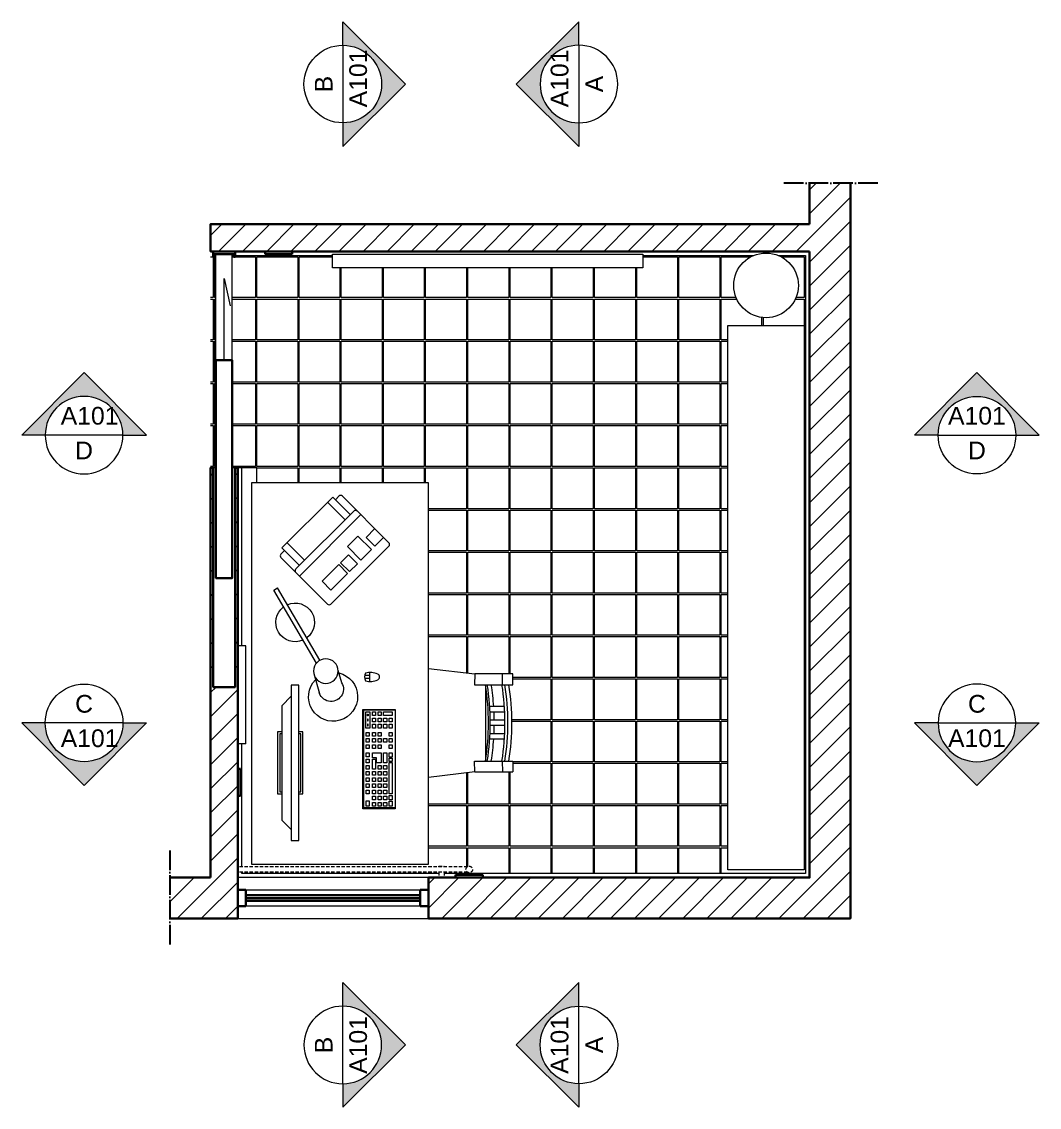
# Model space of a CAD drawing. Header units: inches. Extents: x -1073 to 749, y -113 to 910.
# Drawn here: x -1072.7 to -699, y -112.6 to 286.1 of the extents above; entities that cross this region are included whole.
import ezdxf
from ezdxf.enums import TextEntityAlignment as Align

# ---------------------------------------------------------------- set-up
doc = ezdxf.new("R2010")
doc.units = ezdxf.units.IN
doc.header["$MEASUREMENT"] = 0
doc.linetypes.add('ACAD_ISO04W100', pattern=[30, 24, -3, 0, -3])
doc.linetypes.add('HIDDEN', pattern=[0.375, 0.25, -0.125])
doc.layers.add('A-ANNO-DIMS', color=3, linetype='Continuous', lineweight=9, transparency=0.22)
for name, color, linetype, lineweight in [('A-ANNO-TEXT', 3, 'Continuous', 18), ('A-LP-SEZIONI', 151, 'Continuous', 13), ('A-PRSP-1', 161, 'Continuous', 13), ('A-prsp-2', 137, 'Continuous', 13), ('A-SECT A-MCUT', 7, 'Continuous', 35), ('A-WALL-EXTR', 7, 'Continuous', 35)]:
    doc.layers.add(name, color=color, linetype=linetype, lineweight=lineweight)
doc.layers.add('A-SECT D-MCUT', color=181, linetype='Continuous')
doc.styles.add('ARIAL', font='Arial.ttf')
doc.styles.get("Standard").update_dxf_attribs({"font": 'Arial.ttf'})

# ---------------------------------------------------------------- blocks, each defined once
blk = doc.blocks.new('SYMBOL')
at = {"layer": 'A-ANNO-DIMS', "linetype": 'Continuous', "lineweight": 20, "transparency": 33554687}
h = blk.add_hatch(color=256, dxfattribs=at)
h.dxf.hatch_style = 1
h.paths.add_polyline_path([(11.2063, 4.9481), (11.316, 4.9481, -1), (11.678, 4.9481), (11.7877, 4.9481), (11.497, 5.2405)])
for p, q in [((11.2063, 4.9481), (11.497, 5.2405)), ((11.7877, 4.9481), (11.497, 5.2405)), ((11.316, 4.9481), (11.2063, 4.9481)), ((11.316, 4.9481), (11.678, 4.9481)), ((11.678, 4.9481), (11.7877, 4.9481))]:
    blk.add_line(p, q, dxfattribs=at)
blk.add_circle((11.497, 4.9481), 0.181, dxfattribs=at)
for tag, p in [('TAVOLA', (11.497, 5.08)), ('SEZIONE', (11.497, 4.9181))]:
    blk.add_attdef(tag, text='', height=0.08, dxfattribs=at).set_placement(p, align=Align.TOP_CENTER)
blk = doc.blocks.new('8GTYTY')
at = {"layer": 'A-prsp-2', "transparency": 33554687}
for p, q in [((-2.26, 5.48), (-19.33, -11.6)), ((1.29, 5.15), (-5.15, -1.29)), ((-0.97, 5.48), (0.32, 4.19)), ((1.29, 5.15), (19.97, -13.53)), ((-6.44, 0), (14.82, -21.26)), ((3.22, 3.22), (-3.22, -3.22)), ((-9.02, -1.29), (13.53, -23.84)), ((-10.95, -9.67), (-14.18, -12.89)), ((-10.95, -9.67), (-4.83, -15.79)), ((18.04, -11.6), (11.6, -18.04)), ((-19.33, -12.89), (1.93, -34.15)), ((-14.18, -12.89), (-8.05, -19.01)), ((-4.83, -15.79), (-8.05, -19.01)), ((19.97, -13.53), (13.53, -19.97)), ((19.01, -14.5), (20.3, -15.79)), ((-4.19, -16.43), (-7.41, -19.65)), ((-7.41, -19.65), (-4.49, -22.57)), ((-1.27, -19.35), (-4.49, -22.57)), ((-4.19, -16.43), (-1.27, -19.35)), ((1.76, -18.9), (-3.2, -23.86)), ((5.62, -22.76), (1.76, -18.9)), ((20.3, -17.08), (3.22, -34.15)), ((0.66, -27.73), (-3.2, -23.86)), ((-3.2, -23.86), (-0.4, -26.66)), ((5.62, -22.76), (0.66, -27.73)), ((5.15, -25.77), (1.93, -29)), ((5.15, -25.77), (8.38, -29)), ((1.93, -29), (5.15, -32.22))]:
    blk.add_line(p, q, dxfattribs=at)
for centre, start, end in [((-1.61, 4.83), 45, 135), ((-7.09, -0.64), 45, 135), ((-18.69, -12.24), 135, 225), ((19.65, -16.43), 315, 45), ((14.18, -21.91), 315, 45), ((2.58, -33.51), 225, 315)]:
    blk.add_arc(centre, 0.911, start, end, dxfattribs=at)
blk = doc.blocks.new('A$C48353290')
at = {"layer": 'A-prsp-2', "transparency": 33554687}
for p, q in [((0.1872, 0.1645), (0.2549, 0.2322)), ((0.1754, 0.1168), (-0.1574, -0.0827)), ((0.3206, 0.1407), (0.2793, 0.0994)), ((0.183, 0.0981), (-0.1471, -0.0998)), ((-0.1574, -0.0827), (-0.1471, -0.0998))]:
    blk.add_line(p, q, dxfattribs=at)
blk.add_circle((0.2308, 0.1284), 0.0565, dxfattribs=at)
for centre, radius, start, end in [((0.3169, 0.2158), 0.1126, 254.6272, 195.5194), ((0.292, 0.1895), 0.0565, 300.3113, 139.0682), ((0, 0), 0.0887, 37.4193, 204.4783), ((0, 0), 0.0887, 217.4193, 24.4783)]:
    blk.add_arc(centre, radius, start, end, dxfattribs=at)

msp = doc.modelspace()

# ---------------------------------------------------------------- hatches: boundary and pattern name
at = {"layer": 'A-SECT D-MCUT', "transparency": 33554559}
h = msp.add_hatch(dxfattribs=at)
h.set_pattern_fill('ANSI31', color=181, scale=50, angle=-1e-14)
h.paths.add_polyline_path([(-768.32, 226.72), (-783.32, 226.72), (-783.32, 211.72), (-768.32, 211.72)])
h.paths.add_polyline_path([(-1003.32, -28.28), (-1018.32, -28.28), (-1018.32, -43.28), (-1003.32, -43.28)])
h.paths.add_polyline_path([(-768.32, 211.72), (-1003.32, 211.72), (-1003.32, 201.72), (-783.32, 201.72), (-783.32, -28.28), (-923.32, -28.28), (-923.32, -43.28), (-768.32, -43.28)])
h.paths.add_polyline_path([(-993.32, 121.72), (-994.32, 121.72), (-994.32, 41.72), (-1002.32, 41.72), (-1002.32, 121.72), (-1003.32, 121.72), (-1003.32, -28.28), (-1003.32, -43.28), (-993.32, -43.28)])

# ---------------------------------------------------------------- linework, layer by layer
at = {"layer": 'A-LP-SEZIONI', "linetype": 'ACAD_ISO04W100', "lineweight": 30, "ltscale": 0.3, "transparency": 33554687}
for p, q in [((-758.32, 226.72), (-793.32, 226.72)), ((-1018.32, -18.28), (-1018.32, -53.28))]:
    msp.add_line(p, q, dxfattribs=at)
at = {"layer": 'A-LP-SEZIONI', "transparency": 33554687}
for p, q in [((-1001.32, 122.22), (-1003.32, 122.22)), ((-990.32, 56.86), (-993.32, 56.86)), ((-990.32, 20.86), (-990.32, 56.86)), ((-902.34, 42.54), (-902.34, 14.54)), ((-990.32, 20.86), (-993.32, 20.86)), ((-990.32, -32.78), (-926.32, -32.78)), ((-926.32, -38.78), (-990.32, -38.78))]:
    msp.add_line(p, q, dxfattribs=at)
at = {"layer": 'A-LP-SEZIONI', "lineweight": 20, "transparency": 33554687}
for p, q in [((-906.31, 46.54), (-906.33, 42.54)), ((-892.33, 46.54), (-906.31, 46.54)), ((-896.24, 46.54), (-896.23, 42.54)), ((-892.33, 42.54), (-892.33, 46.54)), ((-906.33, 42.54), (-892.33, 42.54)), ((-895.4, 34.54), (-900.79, 34.54)), ((-895.29, 32.54), (-900.68, 32.54)), ((-895.21, 29.54), (-900.59, 29.54)), ((-895.21, 29.54), (-900.59, 29.54)), ((-895.29, 24.54), (-900.68, 24.54)), ((-895.21, 27.54), (-900.59, 27.54)), ((-895.21, 27.54), (-900.59, 27.54)), ((-895.4, 22.54), (-900.79, 22.54)), ((-906.31, 10.54), (-906.33, 14.54)), ((-906.33, 14.54), (-892.33, 14.54)), ((-896.17, 14.54), (-896.16, 10.54)), ((-892.33, 14.54), (-892.33, 10.54)), ((-906.31, 10.54), (-892.33, 10.54)), ((-906.31, 10.54), (-904.31, 10.54)), ((-896.16, 10.54), (-892.33, 10.54))]:
    msp.add_line(p, q, dxfattribs=at)
at = {"layer": 'A-LP-SEZIONI', "linetype": 'HIDDEN', "ltscale": 5, "transparency": 33554562}
for p, q in [((-908.99, -24.28), (-993.32, -24.28)), ((-908.99, -26.28), (-993.32, -26.28)), ((-919.52, -26.28), (-919.52, -28.28)), ((-917.52, -26.28), (-917.52, -28.28))]:
    msp.add_line(p, q, dxfattribs=at)
at = {"layer": 'A-LP-SEZIONI', "transparency": 33554625}
for p, q in [((-923.32, -28.28), (-993.32, -28.28)), ((-993.32, -43.28), (-923.32, -43.28))]:
    msp.add_line(p, q, dxfattribs=at)
at = {"layer": 'A-LP-SEZIONI', "lineweight": 20, "transparency": 33554687}
msp.add_lwpolyline([(-958.52, 200.72), (-844.52, 200.72), (-844.52, 195.72), (-958.52, 195.72)], close=True, dxfattribs=at)
at = {"layer": 'A-LP-SEZIONI', "lineweight": 20, "transparency": 33554625}
msp.add_lwpolyline([(-785.32, -25.45), (-813.32, -25.45), (-813.32, 174.55), (-785.32, 174.55)], close=True, dxfattribs=at)
msp.add_lwpolyline([(-923.32, 48.54), (-923.32, 116.72), (-988.32, 116.72), (-988.32, -23.28), (-923.32, -23.28), (-923.32, 48.54)], dxfattribs=at)
at = {"layer": 'A-LP-SEZIONI', "lineweight": 20, "transparency": 33554687}
for points in [[(-923.32, 48.54), (-906.31, 46.54)], [(-906.31, 10.54), (-923.32, 8.54)]]:
    msp.add_lwpolyline(points, dxfattribs=at)
at = {"layer": 'A-LP-SEZIONI', "linetype": 'HIDDEN', "ltscale": 5, "transparency": 33554562}
msp.add_lwpolyline([(-919.52, -24.28), (-919.52, -24.08), (-917.52, -24.08), (-917.52, -24.28)], dxfattribs=at)
at = {"layer": 'A-LP-SEZIONI', "lineweight": 20, "transparency": 33554625}
msp.add_circle((-799.32, 189.22), 11.87, dxfattribs=at)
at = {"layer": 'A-LP-SEZIONI', "linetype": 'HIDDEN', "ltscale": 5, "transparency": 33554562}
msp.add_circle((-908.32, -25.28), 1.2, dxfattribs=at)
at = {"layer": 'A-LP-SEZIONI', "transparency": 33554687}
for centre, start, end in [((-992.15, 28.54), 351.1397, 8.8603), ((-991.48, 28.54), 351.1397, 8.8603), ((-990.02, 28.54), 3.7849, 8.8603), ((-986.1, 28.54), 351.1397, 8.8603), ((-985.01, 28.54), 351.1397, 8.8603), ((-983.55, 28.54), 351.1397, 8.8603), ((-990.02, 28.54), 0.6304, 2.5223), ((-990.02, 28.54), 357.4777, 359.3696), ((-990.02, 28.54), 351.1397, 356.2151)]:
    msp.add_arc(centre, 90.89, start, end, dxfattribs=at)
at = {"layer": 'A-PRSP-1', "color": 161, "lineweight": 13, "transparency": 33554687}
for p, q in [((-785.32, 184.22), (-785.32, 174.55)), ((-800.82, 174.55), (-800.82, 177.44)), ((-800.32, 174.55), (-800.32, 177.38)), ((-986.32, 122.22), (-995.32, 122.22))]:
    msp.add_line(p, q, dxfattribs=at)
for points in [[(-1003.32, 199.72), (-1002.32, 199.72), (-1002.32, 184.72), (-1003.32, 184.72)], [(-1001.32, 184.72), (-1001.82, 184.72), (-1001.82, 199.72), (-1001.32, 199.72)], [(-995.32, 199.72), (-986.82, 199.72), (-986.82, 184.72), (-995.32, 184.72)], [(-994.32, 200.22), (-958.52, 200.22)], [(-955.82, 195.72), (-955.82, 184.72), (-970.82, 184.72), (-970.82, 199.72), (-958.52, 199.72)], [(-794.85, 200.22), (-784.82, 200.22), (-784.82, -26.78), (-917.52, -26.78)], [(-844.52, 199.72), (-831.82, 199.72), (-831.82, 184.72), (-846.82, 184.72), (-846.82, 195.72)], [(-810.31, 184.72), (-815.82, 184.72), (-815.82, 199.72), (-804.87, 199.72)], [(-793.78, 199.72), (-785.32, 199.72), (-785.32, 184.72)], [(-940.32, 195.72), (-940.32, 184.72), (-955.32, 184.72), (-955.32, 195.72)], [(-924.82, 195.72), (-924.82, 184.72), (-939.82, 184.72), (-939.82, 195.72)], [(-909.32, 195.72), (-909.32, 184.72), (-924.32, 184.72), (-924.32, 195.72)], [(-893.82, 195.72), (-893.82, 184.72), (-908.82, 184.72), (-908.82, 195.72)], [(-878.32, 195.72), (-878.32, 184.72), (-893.32, 184.72), (-893.32, 195.72)], [(-862.82, 195.72), (-862.82, 184.72), (-877.82, 184.72), (-877.82, 195.72)], [(-847.32, 195.72), (-847.32, 184.72), (-862.32, 184.72), (-862.32, 195.72)], [(-1003.32, 184.22), (-1002.32, 184.22), (-1002.32, 169.22), (-1003.32, 169.22)], [(-1001.32, 169.22), (-1001.82, 169.22), (-1001.82, 184.22), (-1001.32, 184.22)], [(-995.32, 184.22), (-986.82, 184.22), (-986.82, 169.22), (-995.32, 169.22)], [(-813.32, 169.22), (-815.82, 169.22), (-815.82, 184.22), (-810.09, 184.22)], [(-788.55, 184.22), (-785.32, 184.22)], [(-785.32, 184.72), (-788.33, 184.72)], [(-1003.32, 168.72), (-1002.32, 168.72), (-1002.32, 153.72), (-1003.32, 153.72)], [(-1001.32, 153.72), (-1001.82, 153.72), (-1001.82, 168.72), (-1001.32, 168.72)], [(-995.32, 168.72), (-986.82, 168.72), (-986.82, 153.72), (-995.32, 153.72)], [(-813.32, 153.72), (-815.82, 153.72), (-815.82, 168.72), (-813.32, 168.72)], [(-1003.32, 153.22), (-1002.32, 153.22), (-1002.32, 138.22), (-1003.32, 138.22)], [(-1001.32, 138.22), (-1001.82, 138.22), (-1001.82, 153.22), (-1001.32, 153.22)], [(-995.32, 153.22), (-986.82, 153.22), (-986.82, 138.22), (-995.32, 138.22)], [(-813.32, 138.22), (-815.82, 138.22), (-815.82, 153.22), (-813.32, 153.22)], [(-1003.32, 137.72), (-1002.32, 137.72), (-1002.32, 122.72), (-1003.32, 122.72)], [(-1001.32, 122.72), (-1001.82, 122.72), (-1001.82, 137.72), (-1001.32, 137.72)], [(-995.32, 137.72), (-986.82, 137.72), (-986.82, 122.72), (-995.32, 122.72)], [(-813.32, 122.72), (-815.82, 122.72), (-815.82, 137.72), (-813.32, 137.72)], [(-991.82, 56.86), (-991.82, 122.22)], [(-986.32, 116.72), (-986.32, 122.22), (-971.32, 122.22), (-971.32, 116.72)], [(-970.82, 116.72), (-970.82, 122.22), (-955.82, 122.22), (-955.82, 116.72)], [(-955.32, 116.72), (-955.32, 122.22), (-940.32, 122.22), (-940.32, 116.72)], [(-939.82, 116.72), (-939.82, 122.22), (-924.82, 122.22), (-924.82, 116.72)], [(-924.32, 116.72), (-924.32, 122.22), (-909.32, 122.22), (-909.32, 107.22), (-923.32, 107.22)], [(-813.32, 107.22), (-815.82, 107.22), (-815.82, 122.22), (-813.32, 122.22)], [(-923.32, 106.72), (-909.32, 106.72), (-909.32, 91.72), (-923.32, 91.72)], [(-813.32, 91.72), (-815.82, 91.72), (-815.82, 106.72), (-813.32, 106.72)], [(-923.32, 91.22), (-909.32, 91.22), (-909.32, 76.22), (-923.32, 76.22)], [(-813.32, 76.22), (-815.82, 76.22), (-815.82, 91.22), (-813.32, 91.22)], [(-923.32, 75.72), (-909.32, 75.72), (-909.32, 60.72), (-923.32, 60.72)], [(-813.32, 60.72), (-815.82, 60.72), (-815.82, 75.72), (-813.32, 75.72)], [(-923.32, 60.22), (-909.32, 60.22), (-909.32, 46.89)], [(-908.82, 46.83), (-908.82, 60.22), (-893.82, 60.22), (-893.82, 46.54)], [(-893.32, 46.54), (-893.32, 60.22), (-878.32, 60.22), (-878.32, 45.22), (-892.33, 45.22)], [(-813.32, 45.22), (-815.82, 45.22), (-815.82, 60.22), (-813.32, 60.22)], [(-892.33, 44.72), (-878.32, 44.72), (-878.32, 29.72), (-892.66, 29.72)], [(-813.32, 29.72), (-815.82, 29.72), (-815.82, 44.72), (-813.32, 44.72)], [(-892.65, 29.22), (-878.32, 29.22), (-878.32, 14.22), (-892.33, 14.22)], [(-813.32, 14.22), (-815.82, 14.22), (-815.82, 29.22), (-813.32, 29.22)], [(-991.82, -24.28), (-991.82, 20.86)], [(-892.33, 13.72), (-878.32, 13.72), (-878.32, -1.28), (-893.32, -1.28), (-893.32, 10.54)], [(-813.32, -1.28), (-815.82, -1.28), (-815.82, 13.72), (-813.32, 13.72)], [(-909.32, 10.18), (-909.32, -1.28), (-923.32, -1.28)], [(-893.82, 10.54), (-893.82, -1.28), (-908.82, -1.28), (-908.82, 10.24)], [(-923.32, -1.78), (-909.32, -1.78), (-909.32, -16.78), (-923.32, -16.78)], [(-813.32, -16.78), (-815.82, -16.78), (-815.82, -1.78), (-813.32, -1.78)], [(-923.32, -17.28), (-909.32, -17.28), (-909.32, -24.28)], [(-908.82, -24.28), (-908.82, -17.28), (-893.82, -17.28), (-893.82, -26.78)], [(-893.32, -26.78), (-893.32, -17.28), (-878.32, -17.28), (-878.32, -26.78)], [(-877.82, -26.78), (-877.82, -17.28), (-862.82, -17.28), (-862.82, -26.78)], [(-862.32, -26.78), (-862.32, -17.28), (-847.32, -17.28), (-847.32, -26.78)], [(-846.82, -26.78), (-846.82, -17.28), (-831.82, -17.28), (-831.82, -26.78)], [(-831.32, -26.78), (-831.32, -17.28), (-816.32, -17.28), (-816.32, -26.78)], [(-815.82, -26.78), (-815.82, -17.28), (-813.32, -17.28)], [(-919.52, -26.78), (-991.82, -26.78), (-991.82, -26.28)]]:
    msp.add_lwpolyline(points, dxfattribs=at)
for points in [[(-986.32, 199.72), (-971.32, 199.72), (-971.32, 184.72), (-986.32, 184.72)], [(-831.32, 199.72), (-816.32, 199.72), (-816.32, 184.72), (-831.32, 184.72)], [(-986.32, 184.22), (-971.32, 184.22), (-971.32, 169.22), (-986.32, 169.22)], [(-970.82, 184.22), (-955.82, 184.22), (-955.82, 169.22), (-970.82, 169.22)], [(-955.32, 184.22), (-940.32, 184.22), (-940.32, 169.22), (-955.32, 169.22)], [(-939.82, 184.22), (-924.82, 184.22), (-924.82, 169.22), (-939.82, 169.22)], [(-924.32, 184.22), (-909.32, 184.22), (-909.32, 169.22), (-924.32, 169.22)], [(-908.82, 184.22), (-893.82, 184.22), (-893.82, 169.22), (-908.82, 169.22)], [(-893.32, 184.22), (-878.32, 184.22), (-878.32, 169.22), (-893.32, 169.22)], [(-877.82, 184.22), (-862.82, 184.22), (-862.82, 169.22), (-877.82, 169.22)], [(-862.32, 184.22), (-847.32, 184.22), (-847.32, 169.22), (-862.32, 169.22)], [(-846.82, 184.22), (-831.82, 184.22), (-831.82, 169.22), (-846.82, 169.22)], [(-831.32, 184.22), (-816.32, 184.22), (-816.32, 169.22), (-831.32, 169.22)], [(-986.32, 168.72), (-971.32, 168.72), (-971.32, 153.72), (-986.32, 153.72)], [(-970.82, 168.72), (-955.82, 168.72), (-955.82, 153.72), (-970.82, 153.72)], [(-955.32, 168.72), (-940.32, 168.72), (-940.32, 153.72), (-955.32, 153.72)], [(-939.82, 168.72), (-924.82, 168.72), (-924.82, 153.72), (-939.82, 153.72)], [(-924.32, 168.72), (-909.32, 168.72), (-909.32, 153.72), (-924.32, 153.72)], [(-908.82, 168.72), (-893.82, 168.72), (-893.82, 153.72), (-908.82, 153.72)], [(-893.32, 168.72), (-878.32, 168.72), (-878.32, 153.72), (-893.32, 153.72)], [(-877.82, 168.72), (-862.82, 168.72), (-862.82, 153.72), (-877.82, 153.72)], [(-862.32, 168.72), (-847.32, 168.72), (-847.32, 153.72), (-862.32, 153.72)], [(-846.82, 168.72), (-831.82, 168.72), (-831.82, 153.72), (-846.82, 153.72)], [(-831.32, 168.72), (-816.32, 168.72), (-816.32, 153.72), (-831.32, 153.72)], [(-986.32, 153.22), (-971.32, 153.22), (-971.32, 138.22), (-986.32, 138.22)], [(-970.82, 153.22), (-955.82, 153.22), (-955.82, 138.22), (-970.82, 138.22)], [(-955.32, 153.22), (-940.32, 153.22), (-940.32, 138.22), (-955.32, 138.22)], [(-939.82, 153.22), (-924.82, 153.22), (-924.82, 138.22), (-939.82, 138.22)], [(-924.32, 153.22), (-909.32, 153.22), (-909.32, 138.22), (-924.32, 138.22)], [(-908.82, 153.22), (-893.82, 153.22), (-893.82, 138.22), (-908.82, 138.22)], [(-893.32, 153.22), (-878.32, 153.22), (-878.32, 138.22), (-893.32, 138.22)], [(-877.82, 153.22), (-862.82, 153.22), (-862.82, 138.22), (-877.82, 138.22)], [(-862.32, 153.22), (-847.32, 153.22), (-847.32, 138.22), (-862.32, 138.22)], [(-846.82, 153.22), (-831.82, 153.22), (-831.82, 138.22), (-846.82, 138.22)], [(-831.32, 153.22), (-816.32, 153.22), (-816.32, 138.22), (-831.32, 138.22)], [(-986.32, 137.72), (-971.32, 137.72), (-971.32, 122.72), (-986.32, 122.72)], [(-970.82, 137.72), (-955.82, 137.72), (-955.82, 122.72), (-970.82, 122.72)], [(-955.32, 137.72), (-940.32, 137.72), (-940.32, 122.72), (-955.32, 122.72)], [(-939.82, 137.72), (-924.82, 137.72), (-924.82, 122.72), (-939.82, 122.72)], [(-924.32, 137.72), (-909.32, 137.72), (-909.32, 122.72), (-924.32, 122.72)], [(-908.82, 137.72), (-893.82, 137.72), (-893.82, 122.72), (-908.82, 122.72)], [(-893.32, 137.72), (-878.32, 137.72), (-878.32, 122.72), (-893.32, 122.72)], [(-877.82, 137.72), (-862.82, 137.72), (-862.82, 122.72), (-877.82, 122.72)], [(-862.32, 137.72), (-847.32, 137.72), (-847.32, 122.72), (-862.32, 122.72)], [(-846.82, 137.72), (-831.82, 137.72), (-831.82, 122.72), (-846.82, 122.72)], [(-831.32, 137.72), (-816.32, 137.72), (-816.32, 122.72), (-831.32, 122.72)], [(-908.82, 122.22), (-893.82, 122.22), (-893.82, 107.22), (-908.82, 107.22)], [(-893.32, 122.22), (-878.32, 122.22), (-878.32, 107.22), (-893.32, 107.22)], [(-877.82, 122.22), (-862.82, 122.22), (-862.82, 107.22), (-877.82, 107.22)], [(-862.32, 122.22), (-847.32, 122.22), (-847.32, 107.22), (-862.32, 107.22)], [(-846.82, 122.22), (-831.82, 122.22), (-831.82, 107.22), (-846.82, 107.22)], [(-831.32, 122.22), (-816.32, 122.22), (-816.32, 107.22), (-831.32, 107.22)], [(-908.82, 106.72), (-893.82, 106.72), (-893.82, 91.72), (-908.82, 91.72)], [(-893.32, 106.72), (-878.32, 106.72), (-878.32, 91.72), (-893.32, 91.72)], [(-877.82, 106.72), (-862.82, 106.72), (-862.82, 91.72), (-877.82, 91.72)], [(-862.32, 106.72), (-847.32, 106.72), (-847.32, 91.72), (-862.32, 91.72)], [(-846.82, 106.72), (-831.82, 106.72), (-831.82, 91.72), (-846.82, 91.72)], [(-831.32, 106.72), (-816.32, 106.72), (-816.32, 91.72), (-831.32, 91.72)], [(-908.82, 91.22), (-893.82, 91.22), (-893.82, 76.22), (-908.82, 76.22)], [(-893.32, 91.22), (-878.32, 91.22), (-878.32, 76.22), (-893.32, 76.22)], [(-877.82, 91.22), (-862.82, 91.22), (-862.82, 76.22), (-877.82, 76.22)], [(-862.32, 91.22), (-847.32, 91.22), (-847.32, 76.22), (-862.32, 76.22)], [(-846.82, 91.22), (-831.82, 91.22), (-831.82, 76.22), (-846.82, 76.22)], [(-831.32, 91.22), (-816.32, 91.22), (-816.32, 76.22), (-831.32, 76.22)], [(-908.82, 75.72), (-893.82, 75.72), (-893.82, 60.72), (-908.82, 60.72)], [(-893.32, 75.72), (-878.32, 75.72), (-878.32, 60.72), (-893.32, 60.72)], [(-877.82, 75.72), (-862.82, 75.72), (-862.82, 60.72), (-877.82, 60.72)], [(-862.32, 75.72), (-847.32, 75.72), (-847.32, 60.72), (-862.32, 60.72)], [(-846.82, 75.72), (-831.82, 75.72), (-831.82, 60.72), (-846.82, 60.72)], [(-831.32, 75.72), (-816.32, 75.72), (-816.32, 60.72), (-831.32, 60.72)], [(-877.82, 60.22), (-862.82, 60.22), (-862.82, 45.22), (-877.82, 45.22)], [(-862.32, 60.22), (-847.32, 60.22), (-847.32, 45.22), (-862.32, 45.22)], [(-846.82, 60.22), (-831.82, 60.22), (-831.82, 45.22), (-846.82, 45.22)], [(-831.32, 60.22), (-816.32, 60.22), (-816.32, 45.22), (-831.32, 45.22)], [(-877.82, 44.72), (-862.82, 44.72), (-862.82, 29.72), (-877.82, 29.72)], [(-862.32, 44.72), (-847.32, 44.72), (-847.32, 29.72), (-862.32, 29.72)], [(-846.82, 44.72), (-831.82, 44.72), (-831.82, 29.72), (-846.82, 29.72)], [(-831.32, 44.72), (-816.32, 44.72), (-816.32, 29.72), (-831.32, 29.72)], [(-877.82, 29.22), (-862.82, 29.22), (-862.82, 14.22), (-877.82, 14.22)], [(-862.32, 29.22), (-847.32, 29.22), (-847.32, 14.22), (-862.32, 14.22)], [(-846.82, 29.22), (-831.82, 29.22), (-831.82, 14.22), (-846.82, 14.22)], [(-831.32, 29.22), (-816.32, 29.22), (-816.32, 14.22), (-831.32, 14.22)], [(-877.82, 13.72), (-862.82, 13.72), (-862.82, -1.28), (-877.82, -1.28)], [(-862.32, 13.72), (-847.32, 13.72), (-847.32, -1.28), (-862.32, -1.28)], [(-846.82, 13.72), (-831.82, 13.72), (-831.82, -1.28), (-846.82, -1.28)], [(-831.32, 13.72), (-816.32, 13.72), (-816.32, -1.28), (-831.32, -1.28)], [(-908.82, -1.78), (-893.82, -1.78), (-893.82, -16.78), (-908.82, -16.78)], [(-893.32, -1.78), (-878.32, -1.78), (-878.32, -16.78), (-893.32, -16.78)], [(-877.82, -1.78), (-862.82, -1.78), (-862.82, -16.78), (-877.82, -16.78)], [(-862.32, -1.78), (-847.32, -1.78), (-847.32, -16.78), (-862.32, -16.78)], [(-846.82, -1.78), (-831.82, -1.78), (-831.82, -16.78), (-846.82, -16.78)], [(-831.32, -1.78), (-816.32, -1.78), (-816.32, -16.78), (-831.32, -16.78)]]:
    msp.add_lwpolyline(points, close=True, dxfattribs=at)
at = {"layer": 'A-PRSP-1', "transparency": 33554687}
msp.add_lwpolyline([(-844.52, 200.22), (-803.8, 200.22)], dxfattribs=at)
at = {"layer": 'A-prsp-2', "transparency": 33554687}
for p, q in [((-1001.32, 161.72), (-1001.32, 200.72)), ((-995.32, 161.72), (-995.32, 200.72)), ((-998.32, 161.72), (-998.32, 191.72)), ((-998.32, 191.72), (-996.09, 181.72))]:
    msp.add_line(p, q, dxfattribs=at)
at = {"layer": 'A-prsp-2', "color": 137, "lineweight": 13, "transparency": 33554687}
for p, q in [((-944.87, 45.98), (-946.7, 45.98)), ((-944.87, 44.87), (-946.7, 44.87)), ((-944.87, 43.76), (-944.87, 47.08)), ((-947.38, 33.51), (-935.48, 33.51)), ((-947.38, -2.96), (-947.38, 33.51)), ((-946.98, -2.96), (-946.98, 33.51)), ((-935.48, 33.17), (-946.98, 33.17)), ((-946.32, 32.58), (-944.84, 32.58)), ((-946.32, 26.66), (-946.32, 32.58)), ((-944.84, 32.58), (-944.84, 26.66)), ((-943.86, 31.21), (-943.86, 32.58)), ((-943.86, 32.58), (-942.73, 32.58)), ((-942.73, 32.58), (-942.73, 31.21)), ((-941.81, 31.21), (-941.81, 32.58)), ((-941.81, 32.58), (-940.69, 32.58)), ((-940.69, 32.58), (-940.69, 31.21)), ((-939.77, 32.58), (-936.59, 32.58)), ((-939.77, 31.21), (-939.77, 32.58)), ((-936.59, 32.58), (-936.59, 31.21)), ((-935.48, 33.51), (-935.48, -2.96)), ((-945.71, 31.75), (-945.44, 31.75)), ((-945.71, 31.13), (-945.71, 31.75)), ((-945.44, 31.13), (-945.71, 31.13)), ((-945.44, 29.94), (-945.71, 29.94)), ((-945.71, 29.94), (-945.71, 29.31)), ((-945.71, 29.31), (-945.44, 29.31)), ((-945.44, 28.12), (-945.71, 28.12)), ((-945.71, 28.12), (-945.71, 27.5)), ((-945.44, 31.75), (-945.44, 31.13)), ((-945.44, 29.31), (-945.44, 29.94)), ((-945.44, 27.5), (-945.44, 28.12)), ((-942.73, 31.21), (-943.86, 31.21)), ((-943.86, 28.94), (-943.86, 30.31)), ((-943.86, 30.31), (-942.73, 30.31)), ((-942.73, 28.94), (-943.86, 28.94)), ((-943.86, 26.66), (-943.86, 28.04)), ((-943.86, 28.04), (-942.73, 28.04)), ((-942.73, 30.31), (-942.73, 28.94)), ((-942.73, 28.04), (-942.73, 26.66)), ((-940.69, 31.21), (-941.81, 31.21)), ((-941.81, 28.94), (-941.81, 30.31)), ((-941.81, 30.31), (-940.69, 30.31)), ((-940.69, 28.94), (-941.81, 28.94)), ((-941.81, 26.66), (-941.81, 28.04)), ((-941.81, 28.04), (-940.69, 28.04)), ((-940.69, 30.31), (-940.69, 28.94)), ((-940.69, 28.04), (-940.69, 26.66)), ((-936.59, 31.21), (-939.77, 31.21)), ((-939.77, 28.94), (-939.77, 30.31)), ((-939.77, 30.31), (-938.64, 30.31)), ((-938.64, 28.94), (-939.77, 28.94)), ((-939.77, 28.04), (-938.64, 28.04)), ((-939.77, 26.66), (-939.77, 28.04)), ((-938.64, 30.31), (-938.64, 28.94)), ((-938.64, 28.04), (-938.64, 26.66)), ((-937.72, 30.31), (-936.59, 30.31)), ((-937.72, 28.94), (-937.72, 30.31)), ((-936.59, 28.94), (-937.72, 28.94)), ((-937.72, 28.04), (-936.59, 28.04)), ((-937.72, 26.66), (-937.72, 28.04)), ((-936.59, 30.31), (-936.59, 28.94)), ((-936.59, 28.04), (-936.59, 26.66)), ((-944.84, 26.66), (-946.32, 26.66)), ((-946.14, 25.06), (-945.01, 25.06)), ((-946.14, 23.69), (-946.14, 25.06)), ((-945.71, 27.5), (-945.44, 27.5)), ((-945.01, 25.06), (-945.01, 23.69)), ((-942.73, 26.66), (-943.86, 26.66)), ((-943.86, 23.69), (-943.86, 25.06)), ((-943.86, 25.06), (-942.73, 25.06)), ((-942.73, 25.06), (-942.73, 23.69)), ((-940.69, 26.66), (-941.81, 26.66)), ((-941.81, 23.69), (-941.81, 25.06)), ((-941.81, 25.06), (-940.69, 25.06)), ((-940.69, 25.06), (-940.69, 23.69)), ((-938.64, 26.66), (-939.77, 26.66)), ((-936.59, 26.66), (-937.72, 26.66)), ((-937.72, 23.69), (-937.72, 25.06)), ((-937.72, 25.06), (-936.59, 25.06)), ((-936.59, 25.06), (-936.59, 23.69)), ((-945.01, 23.69), (-946.14, 23.69)), ((-946.14, 21.42), (-946.14, 22.79)), ((-946.14, 22.79), (-945.01, 22.79)), ((-945.01, 21.42), (-946.14, 21.42)), ((-946.14, 19.14), (-946.14, 20.52)), ((-946.14, 20.52), (-945.01, 20.52)), ((-945.01, 22.79), (-945.01, 21.42)), ((-945.01, 20.52), (-945.01, 19.14)), ((-942.73, 23.69), (-943.86, 23.69)), ((-943.86, 22.79), (-942.73, 22.79)), ((-943.86, 21.42), (-943.86, 22.79)), ((-942.73, 21.42), (-943.86, 21.42)), ((-943.86, 19.14), (-943.86, 20.52)), ((-943.86, 20.52), (-942.73, 20.52)), ((-942.73, 22.79), (-942.73, 21.42)), ((-942.73, 20.52), (-942.73, 19.14)), ((-940.69, 23.69), (-941.81, 23.69)), ((-941.81, 22.79), (-940.69, 22.79)), ((-941.81, 21.42), (-941.81, 22.79)), ((-940.69, 21.42), (-941.81, 21.42)), ((-941.81, 19.14), (-941.81, 20.52)), ((-941.81, 20.52), (-940.69, 20.52)), ((-940.69, 22.79), (-940.69, 21.42)), ((-940.69, 20.52), (-940.69, 19.14)), ((-939.77, 22.79), (-938.64, 22.79)), ((-939.77, 21.42), (-939.77, 22.79)), ((-938.64, 21.42), (-939.77, 21.42)), ((-938.64, 22.79), (-938.64, 21.42)), ((-936.59, 23.69), (-937.72, 23.69)), ((-937.72, 22.79), (-936.59, 22.79)), ((-937.72, 21.42), (-937.72, 22.79)), ((-936.59, 21.42), (-937.72, 21.42)), ((-937.72, 20.52), (-936.59, 20.52)), ((-937.72, 19.14), (-937.72, 20.52)), ((-936.59, 22.79), (-936.59, 21.42)), ((-936.59, 20.52), (-936.59, 19.14)), ((-945.01, 19.14), (-946.14, 19.14)), ((-946.14, 17.51), (-945.01, 17.51)), ((-946.14, 16.13), (-946.14, 17.51)), ((-945.01, 16.13), (-946.14, 16.13)), ((-945.01, 17.51), (-945.01, 16.13)), ((-942.73, 19.14), (-943.86, 19.14)), ((-943.86, 15.71), (-943.86, 17.51)), ((-943.86, 17.51), (-940.69, 17.51)), ((-940.69, 19.14), (-941.81, 19.14)), ((-940.69, 17.51), (-940.69, 13.86)), ((-939.77, 17.51), (-938.64, 17.51)), ((-939.77, 13.86), (-939.77, 17.51)), ((-938.64, 17.51), (-938.64, 13.86)), ((-936.59, 19.14), (-937.72, 19.14)), ((-937.72, 17.51), (-936.59, 17.51)), ((-937.72, 15.92), (-937.72, 17.51)), ((-936.59, 17.51), (-936.59, 15.92)), ((-946.14, 13.86), (-946.14, 15.23)), ((-946.14, 15.23), (-945.01, 15.23)), ((-945.01, 13.86), (-946.14, 13.86)), ((-946.14, 11.59), (-946.14, 12.96)), ((-946.14, 12.96), (-945.01, 12.96)), ((-945.01, 15.23), (-945.01, 13.86)), ((-945.01, 12.96), (-945.01, 11.59)), ((-942.32, 15.71), (-943.86, 15.71)), ((-943.86, 11.59), (-943.86, 15.23)), ((-943.86, 15.23), (-942.73, 15.23)), ((-942.73, 15.23), (-942.73, 11.59)), ((-942.32, 13.86), (-942.32, 15.71)), ((-940.69, 13.86), (-942.32, 13.86)), ((-941.81, 11.59), (-941.81, 12.96)), ((-941.81, 12.96), (-940.69, 12.96)), ((-940.69, 12.96), (-940.69, 11.59)), ((-938.64, 13.86), (-939.77, 13.86)), ((-939.77, 11.59), (-939.77, 12.96)), ((-939.77, 12.96), (-938.64, 12.96)), ((-938.64, 12.96), (-938.64, 11.59)), ((-936.59, 15.92), (-937.72, 15.92)), ((-937.72, 14.31), (-937.72, 15.6)), ((-937.72, 15.6), (-936.59, 15.6)), ((-936.59, 14.31), (-937.72, 14.31)), ((-937.72, 2.5), (-937.72, 13.98)), ((-937.72, 13.98), (-936.59, 13.98)), ((-936.59, 15.6), (-936.59, 14.31)), ((-936.59, 13.98), (-936.59, 2.5)), ((-945.01, 11.59), (-946.14, 11.59)), ((-946.14, 9.31), (-946.14, 10.69)), ((-946.14, 10.69), (-945.01, 10.69)), ((-945.01, 9.31), (-946.14, 9.31)), ((-946.14, 7.04), (-946.14, 8.42)), ((-946.14, 8.42), (-945.01, 8.42)), ((-945.01, 10.69), (-945.01, 9.31)), ((-945.01, 8.42), (-945.01, 7.04)), ((-942.73, 11.59), (-943.86, 11.59)), ((-943.86, 9.31), (-943.86, 10.69)), ((-943.86, 10.69), (-942.73, 10.69)), ((-942.73, 9.31), (-943.86, 9.31)), ((-943.86, 7.04), (-943.86, 8.42)), ((-943.86, 8.42), (-942.73, 8.42)), ((-942.73, 10.69), (-942.73, 9.31)), ((-942.73, 8.42), (-942.73, 7.04)), ((-940.69, 11.59), (-941.81, 11.59)), ((-941.81, 9.31), (-941.81, 10.69)), ((-941.81, 10.69), (-940.69, 10.69)), ((-940.69, 9.31), (-941.81, 9.31)), ((-941.81, 7.04), (-941.81, 8.42)), ((-941.81, 8.42), (-940.69, 8.42)), ((-940.69, 10.69), (-940.69, 9.31)), ((-940.69, 8.42), (-940.69, 7.04)), ((-938.64, 11.59), (-939.77, 11.59)), ((-939.77, 9.31), (-939.77, 10.69)), ((-939.77, 10.69), (-938.64, 10.69)), ((-938.64, 9.31), (-939.77, 9.31)), ((-939.77, 7.04), (-939.77, 8.42)), ((-939.77, 8.42), (-938.64, 8.42)), ((-938.64, 10.69), (-938.64, 9.31)), ((-938.64, 8.42), (-938.64, 7.04)), ((-945.01, 7.04), (-946.14, 7.04)), ((-946.14, 4.77), (-946.14, 6.15)), ((-946.14, 6.15), (-945.01, 6.15)), ((-945.01, 4.77), (-946.14, 4.77)), ((-945.01, 6.15), (-945.01, 4.77)), ((-942.73, 7.04), (-943.86, 7.04)), ((-943.86, 4.77), (-943.86, 6.15)), ((-943.86, 6.15), (-942.73, 6.15)), ((-942.73, 4.77), (-943.86, 4.77)), ((-942.73, 6.15), (-942.73, 4.77)), ((-940.69, 7.04), (-941.81, 7.04)), ((-941.81, 4.77), (-941.81, 6.15)), ((-941.81, 6.15), (-940.69, 6.15)), ((-940.69, 4.77), (-941.81, 4.77)), ((-940.69, 6.15), (-940.69, 4.77)), ((-938.64, 7.04), (-939.77, 7.04)), ((-939.77, 4.77), (-939.77, 6.15)), ((-939.77, 6.15), (-938.64, 6.15)), ((-938.64, 4.77), (-939.77, 4.77)), ((-938.64, 6.15), (-938.64, 4.77)), ((-946.14, 2.5), (-946.14, 3.88)), ((-946.14, 3.88), (-945.01, 3.88)), ((-945.01, 2.5), (-946.14, 2.5)), ((-945.01, 3.88), (-945.01, 2.5)), ((-943.86, 2.5), (-943.86, 3.88)), ((-943.86, 3.88), (-942.73, 3.88)), ((-942.73, 2.5), (-943.86, 2.5)), ((-943.86, 0.23), (-943.86, 1.61)), ((-943.86, 1.61), (-942.73, 1.61)), ((-942.73, 0.23), (-943.86, 0.23)), ((-942.73, 3.88), (-942.73, 2.5)), ((-942.73, 1.61), (-942.73, 0.23)), ((-941.81, 2.5), (-941.81, 3.88)), ((-941.81, 3.88), (-940.69, 3.88)), ((-940.69, 2.5), (-941.81, 2.5)), ((-941.81, 0.23), (-941.81, 1.61)), ((-941.81, 1.61), (-940.69, 1.61)), ((-940.69, 0.23), (-941.81, 0.23)), ((-940.69, 3.88), (-940.69, 2.5)), ((-940.69, 1.61), (-940.69, 0.23)), ((-939.77, 2.5), (-939.77, 3.88)), ((-939.77, 3.88), (-938.64, 3.88)), ((-938.64, 2.5), (-939.77, 2.5)), ((-939.77, 0.23), (-939.77, 1.61)), ((-939.77, 1.61), (-938.64, 1.61)), ((-938.64, 0.23), (-939.77, 0.23)), ((-938.64, 3.88), (-938.64, 2.5)), ((-938.64, 1.61), (-938.64, 0.23)), ((-936.59, 2.5), (-937.72, 2.5)), ((-937.72, 1.9), (-936.59, 1.9)), ((-937.72, 0.23), (-937.72, 1.9)), ((-936.59, 0.23), (-937.72, 0.23)), ((-936.59, 1.9), (-936.59, 0.23)), ((-935.48, -2.96), (-947.38, -2.96)), ((-935.48, -2.63), (-946.98, -2.63)), ((-946.14, -2.04), (-946.14, -0.13)), ((-946.14, -0.13), (-945.01, -0.13)), ((-945.01, -2.04), (-946.14, -2.04)), ((-945.01, -0.13), (-945.01, -2.04)), ((-943.86, -2.04), (-943.86, -0.66)), ((-943.86, -0.66), (-942.73, -0.66)), ((-942.73, -2.04), (-943.86, -2.04)), ((-942.73, -0.66), (-942.73, -2.04)), ((-941.81, -2.04), (-941.81, -0.66)), ((-941.81, -0.66), (-940.69, -0.66)), ((-940.69, -2.04), (-941.81, -2.04)), ((-940.69, -0.66), (-940.69, -2.04)), ((-939.77, -0.66), (-938.64, -0.66)), ((-939.77, -2.04), (-939.77, -0.66)), ((-938.64, -2.04), (-939.77, -2.04)), ((-938.64, -0.66), (-938.64, -2.04)), ((-937.72, -2.04), (-937.72, -0.19)), ((-937.72, -0.19), (-936.59, -0.19)), ((-936.59, -2.04), (-937.72, -2.04)), ((-936.59, -0.19), (-936.59, -2.04))]:
    msp.add_line(p, q, dxfattribs=at)
at = {"layer": 'A-prsp-2', "color": 137, "transparency": 33554687}
msp.add_lwpolyline([(-970.95, -14.66), (-970.95, 42.36), (-973.72, 42.36), (-973.72, -14.66)], close=True, dxfattribs=at)
for points in [[(-973.72, 38.36), (-977.13, 34.86), (-977.13, -7.16), (-973.72, -10.66)], [(-977.13, 25.22), (-978.67, 25.22), (-978.67, 2.48), (-977.13, 2.48)], [(-977.13, 24.47), (-977.93, 24.47), (-977.93, 3.23), (-977.13, 3.23)], [(-970.95, 2.48), (-969.42, 2.48), (-969.42, 25.22), (-970.95, 25.22)], [(-970.95, 3.23), (-970.17, 3.23), (-970.17, 24.47), (-970.95, 24.47)]]:
    msp.add_lwpolyline(points, dxfattribs=at)
at = {"layer": 'A-prsp-2', "color": 137, "lineweight": 13, "transparency": 33554687}
for centre, radius, start, end in [((-943.57, 45.42), 3.18, 153.2266, 206.7734), ((-944.7, 40.67), 6.42, 64.1983, 105.4081), ((-944.7, 50.18), 6.42, 254.5919, 295.8017), ((-942.4, 45.42), 1.14, 295.8017, 64.1983)]:
    msp.add_arc(centre, radius, start, end, dxfattribs=at)
at = {"layer": 'A-SECT A-MCUT', "transparency": 33554687}
for p, q in [((-1002.32, 201.72), (-1002.32, 199.72)), ((-1002.32, 199.72), (-1001.82, 199.72)), ((-1001.82, 199.72), (-1001.82, 200.72)), ((-1001.82, 200.72), (-994.82, 200.72)), ((-994.82, 200.72), (-994.82, 199.72)), ((-994.32, 199.72), (-994.82, 199.72)), ((-994.32, 201.72), (-994.32, 199.72)), ((-983.32, 201.72), (-983.32, 200.72)), ((-983.32, 200.72), (-973.32, 200.72)), ((-979.32, 200.72), (-979.32, 200.22)), ((-979.32, 200.22), (-977.32, 200.22)), ((-977.32, 200.72), (-977.32, 200.22)), ((-973.32, 200.72), (-973.32, 201.72)), ((-992.32, 11.72), (-993.32, 11.72)), ((-992.32, 1.72), (-992.32, 11.72)), ((-993.32, 1.72), (-992.32, 1.72)), ((-913.32, -28.28), (-913.32, -27.28)), ((-913.32, -27.28), (-903.32, -27.28)), ((-903.32, -27.28), (-903.32, -28.28))]:
    msp.add_line(p, q, dxfattribs=at)
at = {"layer": 'A-SECT A-MCUT', "transparency": 33554625}
for p, q in [((-993.32, -32.78), (-990.32, -32.78)), ((-990.32, -38.78), (-990.32, -32.78)), ((-926.32, -34.78), (-990.32, -34.78)), ((-926.32, -35.78), (-990.32, -35.78)), ((-923.32, -32.78), (-926.32, -32.78)), ((-926.32, -38.78), (-926.32, -32.78)), ((-993.32, -38.78), (-990.32, -38.78)), ((-926.32, -36.78), (-990.32, -36.78)), ((-923.32, -38.78), (-926.32, -38.78))]:
    msp.add_line(p, q, dxfattribs=at)
msp.add_lwpolyline([(-1001.32, 161.72), (-995.32, 161.72), (-995.32, 81.72), (-1001.32, 81.72)], close=True, dxfattribs=at)
at = {"layer": 'A-WALL-EXTR', "transparency": 33554687}
for p, q in [((-783.32, 211.72), (-783.32, 226.72)), ((-1003.32, -28.28), (-1018.32, -28.28))]:
    msp.add_line(p, q, dxfattribs=at)
msp.add_lwpolyline([(-768.32, 226.72), (-768.32, -43.28), (-923.32, -43.28), (-923.32, -28.28), (-783.32, -28.28), (-783.32, 201.72)], dxfattribs=at)
at = {"layer": 'A-WALL-EXTR', "transparency": 33554625}
for points in [[(-783.32, 211.72), (-1003.32, 211.72), (-1003.32, 201.72), (-783.32, 201.72)], [(-1018.32, -43.28), (-993.32, -43.28), (-993.32, 122.22), (-994.32, 122.22), (-994.32, 41.72), (-1002.32, 41.72), (-1002.32, 122.22), (-1003.32, 122.22), (-1003.32, -28.28)]]:
    msp.add_lwpolyline(points, dxfattribs=at)

# ---------------------------------------------------------------- block references
at = {"layer": 'A-ANNO-TEXT', "transparency": 33554687}
ref = msp.add_blockref('SYMBOL', (-1344.37, 1168.44), dxfattribs=dict(at, xscale=78.74015748031496, yscale=78.74015748031496, zscale=78.74015748031496, rotation=270))
ref.add_attrib('SEZIONE', 'B', dxfattribs={"layer": '0', "linetype": 'Continuous', "lineweight": 20, "transparency": 33554687, "height": 6.5, "rotation": 90}).set_placement((-965.02, 263.16), align=Align.TOP_CENTER)
ref.add_attrib('TAVOLA', 'A101', dxfattribs={"layer": '0', "linetype": 'Continuous', "lineweight": 20, "transparency": 33554687, "height": 6.5, "rotation": 90}).set_placement((-952.38, 265.21), align=Align.TOP_CENTER)
ref = msp.add_blockref('SYMBOL', (-478.41, 1168.44), dxfattribs=dict(at, xscale=-78.74015748031496, yscale=78.74015748031496, zscale=78.74015748031496, rotation=90))
ref.add_attrib('SEZIONE', 'A', dxfattribs={"layer": '0', "linetype": 'Continuous', "lineweight": 20, "transparency": 33554687, "height": 6.5, "rotation": 90}).set_placement((-865.66, 263.16), align=Align.TOP_CENTER)
ref.add_attrib('TAVOLA', 'A101', dxfattribs={"layer": '0', "linetype": 'Continuous', "lineweight": 20, "transparency": 33554687, "height": 6.5, "rotation": 90}).set_placement((-878.41, 265.21), align=Align.TOP_CENTER)
ref = msp.add_blockref('SYMBOL', (-144.49, -255.4), dxfattribs=dict(at, xscale=-78.74015748031496, yscale=78.74015748031496, zscale=78.74015748031496))
ref.add_attrib('SEZIONE', 'D', dxfattribs={"layer": '0', "linetype": 'Continuous', "lineweight": 20, "transparency": 33554687, "height": 6.5}).set_placement((-1049.77, 131.86), align=Align.TOP_CENTER)
ref.add_attrib('TAVOLA', 'A101', dxfattribs={"layer": '0', "linetype": 'Continuous', "lineweight": 20, "transparency": 33554687, "height": 6.5, "style": 'ARIAL'}).set_placement((-1047.73, 144.6), align=Align.TOP_CENTER)
ref = msp.add_blockref('SYMBOL', (-1627.15, -255.4), dxfattribs=dict(at, xscale=78.74015748031496, yscale=78.74015748031496, zscale=78.74015748031496))
ref.add_attrib('SEZIONE', 'D', dxfattribs={"layer": '0', "linetype": 'Continuous', "lineweight": 20, "transparency": 33554687, "height": 6.5}).set_placement((-721.88, 131.86), align=Align.TOP_CENTER)
ref.add_attrib('TAVOLA', 'A101', dxfattribs={"layer": '0', "linetype": 'Continuous', "lineweight": 20, "transparency": 33554687, "height": 6.5}).set_placement((-721.88, 144.6), align=Align.TOP_CENTER)
ref = msp.add_blockref('SYMBOL', (-144.49, 418.15), dxfattribs=dict(at, xscale=78.74015748031496, yscale=78.74015748031496, zscale=78.74015748031496, rotation=179.9999999999999))
ref.add_attrib('SEZIONE', 'C', dxfattribs={"layer": '0', "linetype": 'Continuous', "lineweight": 20, "transparency": 33554687, "height": 6.5}).set_placement((-1049.77, 38.81), align=Align.TOP_CENTER)
ref.add_attrib('TAVOLA', 'A101', dxfattribs={"layer": '0', "linetype": 'Continuous', "lineweight": 20, "transparency": 33554687, "height": 6.5}).set_placement((-1047.73, 26.17), align=Align.TOP_CENTER)
ref = msp.add_blockref('SYMBOL', (-1627.15, 418.15), dxfattribs=dict(at, xscale=-78.74015748031496, yscale=78.74015748031496, zscale=78.74015748031496, rotation=180))
ref.add_attrib('SEZIONE', 'C', dxfattribs={"layer": '0', "linetype": 'Continuous', "lineweight": 20, "transparency": 33554687, "height": 6.5}).set_placement((-721.88, 38.81), align=Align.TOP_CENTER)
ref.add_attrib('TAVOLA', 'A101', dxfattribs={"layer": '0', "linetype": 'Continuous', "lineweight": 20, "transparency": 33554687, "height": 6.5}).set_placement((-721.88, 26.17), align=Align.TOP_CENTER)
ref = msp.add_blockref('SYMBOL', (-1344.37, -995.01), dxfattribs=dict(at, xscale=-78.74015748031496, yscale=78.74015748031496, zscale=78.74015748031496, rotation=270))
ref.add_attrib('SEZIONE', 'B', dxfattribs={"layer": '0', "linetype": 'Continuous', "lineweight": 20, "transparency": 33554687, "height": 6.5, "rotation": 90}).set_placement((-965.02, -89.73), align=Align.TOP_CENTER)
ref.add_attrib('TAVOLA', 'A101', dxfattribs={"layer": '0', "linetype": 'Continuous', "lineweight": 20, "transparency": 33554687, "height": 6.5, "rotation": 90}).set_placement((-952.38, -89.73), align=Align.TOP_CENTER)
ref = msp.add_blockref('SYMBOL', (-478.41, -995.01), dxfattribs=dict(at, xscale=78.74015748031496, yscale=78.74015748031496, zscale=78.74015748031496, rotation=90))
ref.add_attrib('SEZIONE', 'A', dxfattribs={"layer": '0', "linetype": 'Continuous', "lineweight": 20, "transparency": 33554687, "height": 6.5, "rotation": 90}).set_placement((-865.66, -89.73), align=Align.TOP_CENTER)
ref.add_attrib('TAVOLA', 'A101', dxfattribs={"layer": '0', "linetype": 'Continuous', "lineweight": 20, "transparency": 33554687, "height": 6.5, "rotation": 90}).set_placement((-878.41, -89.73), align=Align.TOP_CENTER)
at = {"layer": 'A-prsp-2', "color": 137, "transparency": 33554687, "rotation": 90}
msp.add_blockref('8GTYTY', (-971.98, 91.51), dxfattribs=at)
at = {"layer": 'A-prsp-2', "color": 137, "transparency": 33554687, "xscale": -80, "yscale": 79.99999999999999, "zscale": 80, "rotation": 151.2826246091355}
msp.add_blockref('A$C48353290', (-972.25, 65.46), dxfattribs=at)

doc.saveas('drawing.dxf')
